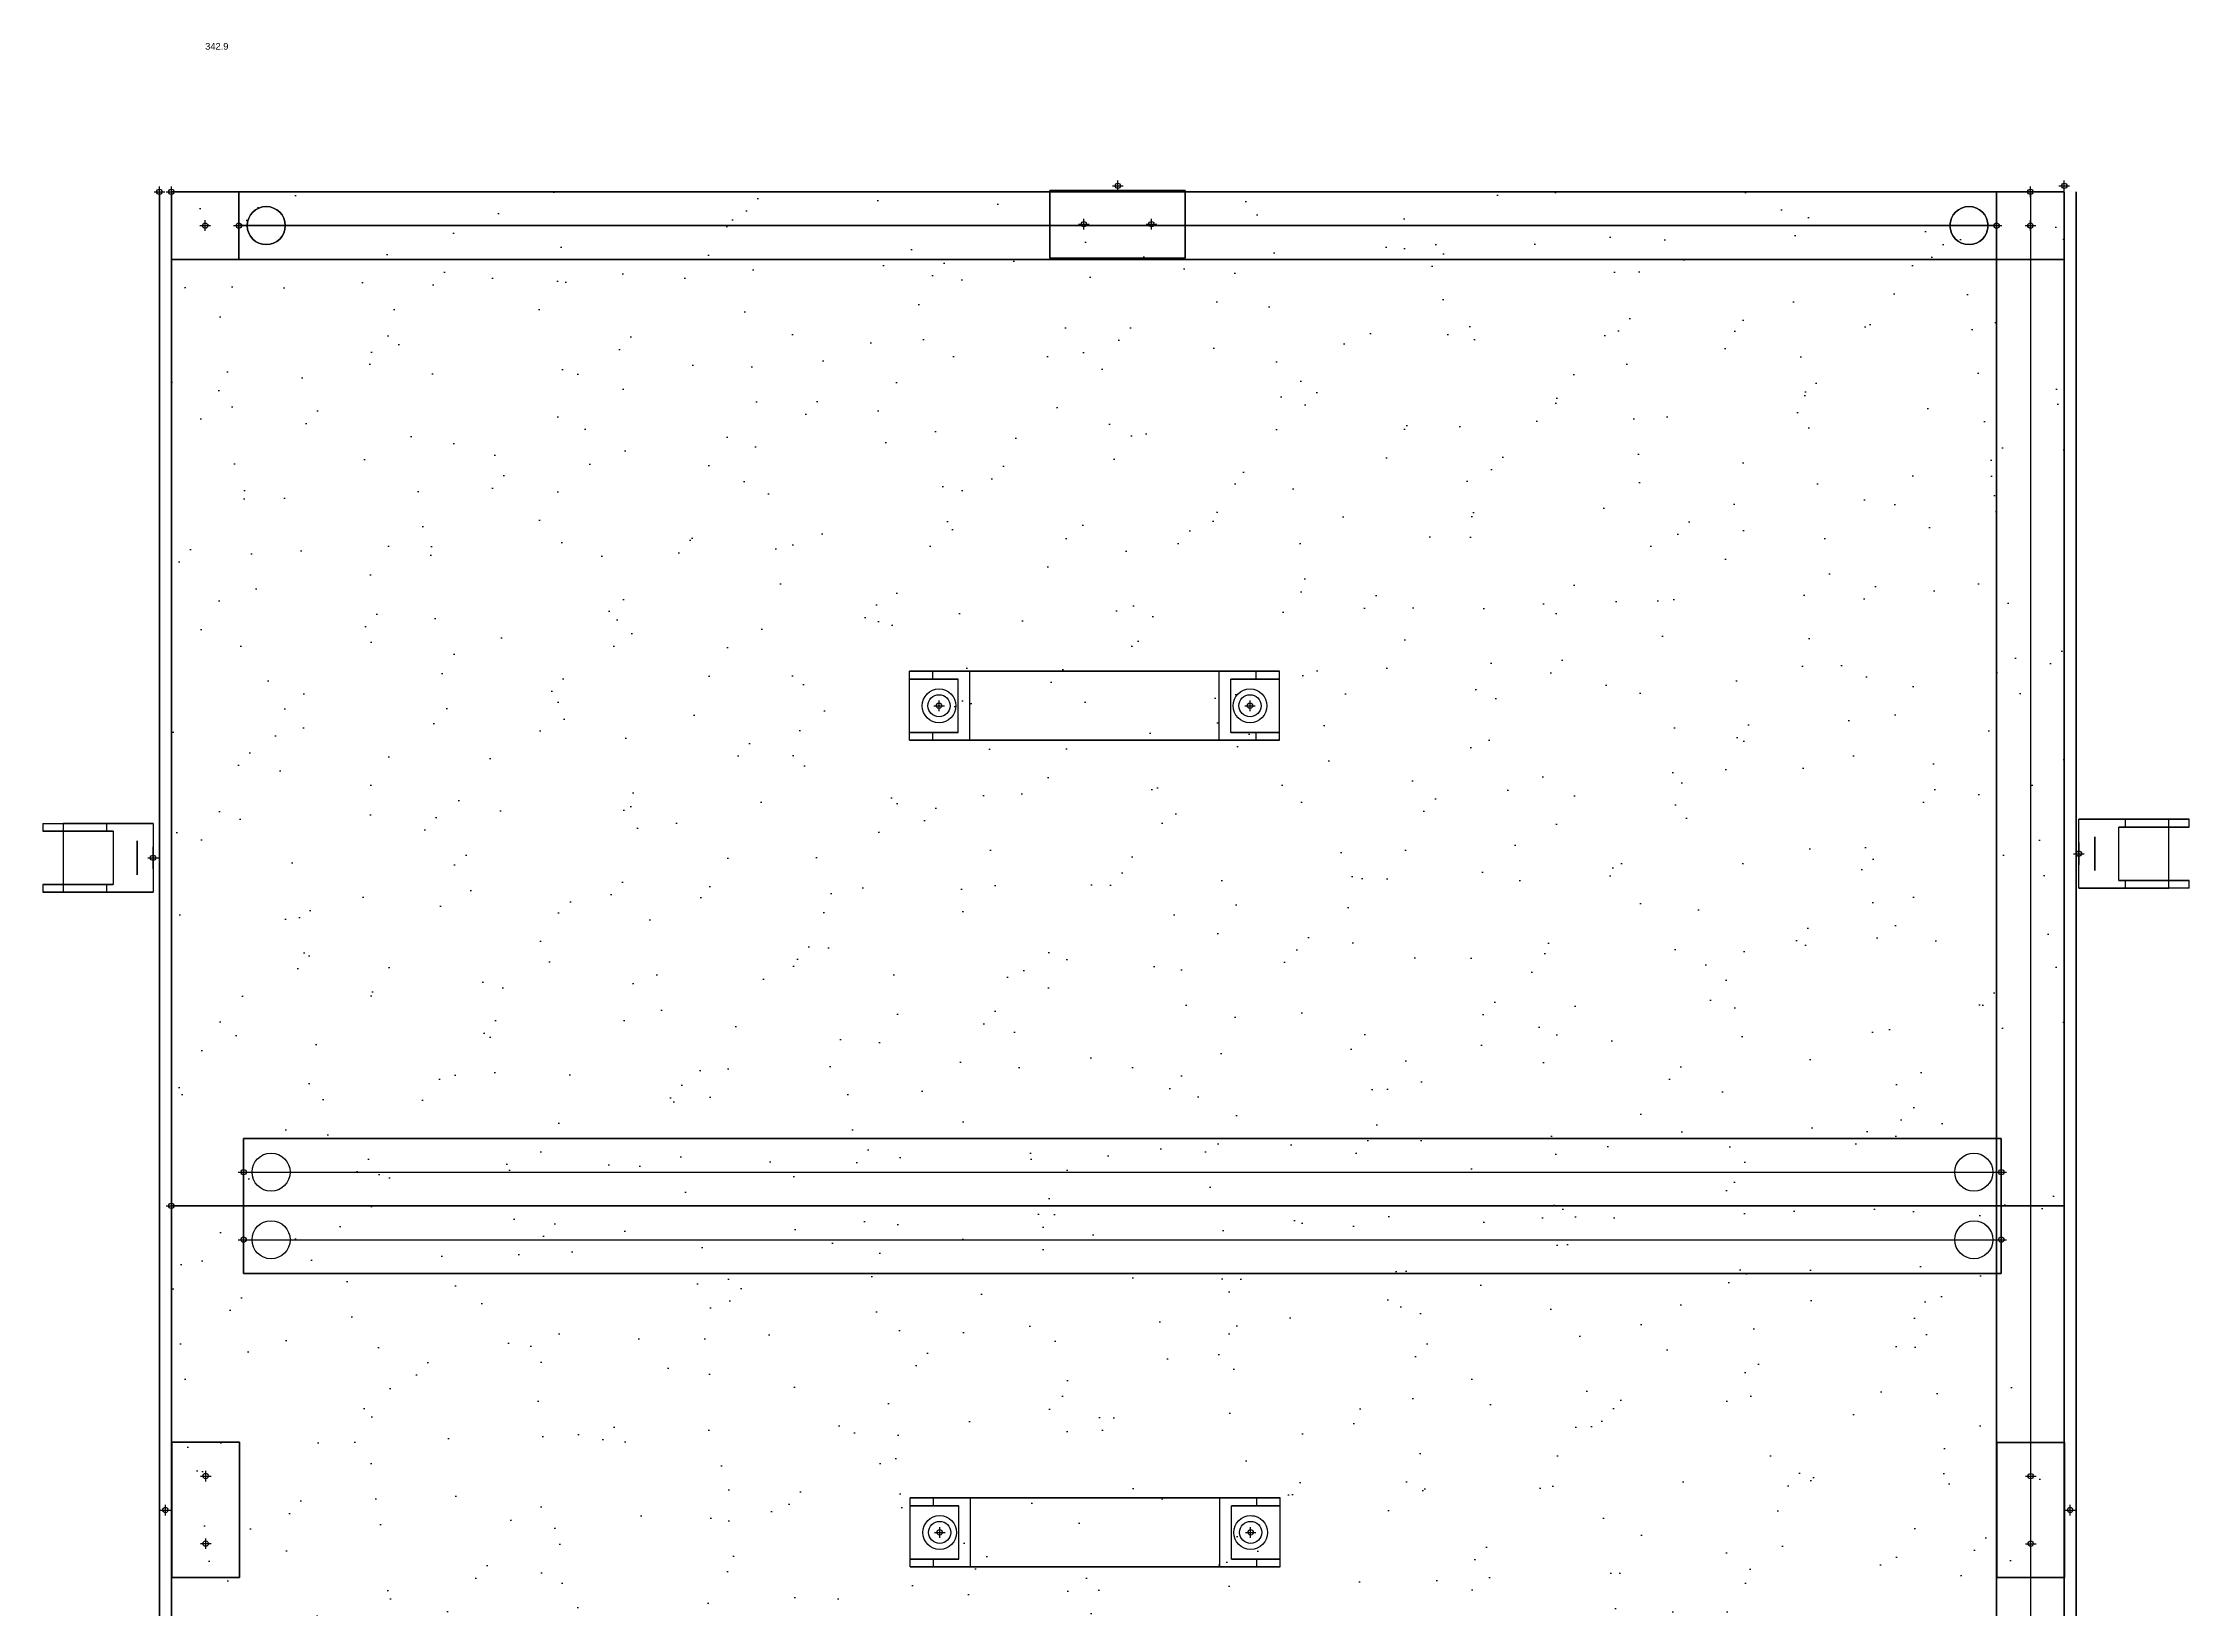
# Model space of a CAD drawing. Header units: millimetres. Extents: x -61 to 746, y -88 to 1059.
# Drawn here: x -61 to 745, y 471 to 1059 of the extents above; entities that cross this region are included whole.
import ezdxf

# ---------------------------------------------------------------- set-up
doc = ezdxf.new("R2010")
doc.units = ezdxf.units.MM
doc.header["$PDMODE"] = 34
doc.header["$PDSIZE"] = 2
for name, color, linetype in [('AQME Center Lines', 7, 'Continuous'), ('AQME Holes', 7, 'Continuous'), ('AQME Points', 7, 'Continuous'), ('AQME TSlots', 7, 'Continuous')]:
    doc.layers.add(name, color=color, linetype=linetype)
doc.styles.get("Standard").update_dxf_attribs({"font": 'arial.ttf'})
pattern_1 = [(37.50000000000001, (0, 0), (-1.600031295984046, 48.94132373293424), [0, -38.608, 0, -43.18, 0, -41.275]), (7.499999999999999, (0, 0), (44.95232831380027, 71.68251005683543), [0, -20.828, 0, -34.798, 0, -13.335]), (327.5, (-31.242, 0), (79.0992370241458, 0.1437184678545762), [0, -12.7, 0, -45.72, 0, -59.69]), (317.5, (-31.242, 0), (76.35564524722972, 22.29293232572163), [0, -6.35, 0, -29.972, 0, -34.29])]

# ---------------------------------------------------------------- blocks, each defined once
blk = doc.blocks.new('AQME_7042_20181208143231')
at = {"layer": 'AQME Holes', "color": 4}
blk.add_circle((0, 0), 7.150099999999999, dxfattribs=at)
blk = doc.blocks.new('AQME_7042_20181208143244')
at = {"layer": 'AQME Holes', "color": 4}
blk.add_circle((0, 0), 7.150099999999999, dxfattribs=at)
blk = doc.blocks.new('AQME_1010-S-BLACK-FB_20181208143246', base_point=(12.7, 12.7))
at = {"invisible_edges": 2}
for points in [[(0, 0), (25.4, 0), (25.4, 25.4), (0, 25.4)], [(25.4, 25.4), (0, 25.4), (0, 25.4, 660.4), (25.4, 25.4, 660.4)], [(0, 25.4), (0, 0), (0, 0, 660.4), (0, 25.4, 660.4)], [(0, 0, 660.4), (25.4, 0, 660.4), (25.4, 25.4, 660.4), (0, 25.4, 660.4)], [(25.4, 0), (25.4, 25.4), (25.4, 25.4, 660.4), (25.4, 0, 660.4)], [(0, 0), (25.4, 0), (25.4, 0, 660.4), (0, 0, 660.4)]]:
    blk.add_3dface(points, dxfattribs=at)
at = {"layer": 'AQME Points', "color": 3}
blk.add_point((12.7, 12.7), dxfattribs=at)
at = {"layer": 'AQME Points', "color": 2}
blk.add_point((12.7, 12.7, 660.4), dxfattribs=at)
at = {"layer": 'AQME TSlots', "color": 1}
for p, q in [((12.7, 25.4), (12.7, 25.4, 660.4)), ((0, 12.7), (0, 12.7, 660.4)), ((25.4, 12.7), (25.4, 12.7, 660.4)), ((12.7, 0), (12.7, 0, 660.4))]:
    blk.add_line(p, q, dxfattribs=at)
at = {"extrusion": (-3.552713678800514e-15, 1, -5.739567308298605e-30), "rotation": 179.9999999999998}
blk.add_blockref('AQME_7042_20181208143231', (-12.70000000000009, 650.0876, 25.39999999999995), dxfattribs=at)
at = {"extrusion": (0, 1, 0)}
blk.add_blockref('AQME_7042_20181208143244', (-12.7, 10.3124, 25.4), dxfattribs=at)
blk = doc.blocks.new('AQME_7042_20181208143304')
at = {"layer": 'AQME Holes', "color": 4}
blk.add_circle((0, 0), 7.150099999999999, dxfattribs=at)
blk = doc.blocks.new('AQME_7042_20181208143332')
at = {"layer": 'AQME Holes', "color": 4}
blk.add_circle((0, 0), 7.150099999999999, dxfattribs=at)
blk = doc.blocks.new('AQME_1010-S-BLACK-FB_20181208143334', base_point=(12.7, 12.7))
at = {"invisible_edges": 2}
for points in [[(0, 0), (25.4, 0), (25.4, 25.4), (0, 25.4)], [(25.4, 25.4), (0, 25.4), (0, 25.4, 812.8), (25.4, 25.4, 812.8)], [(0, 25.4), (0, 0), (0, 0, 812.8), (0, 25.4, 812.8)], [(0, 0, 812.8), (25.4, 0, 812.8), (25.4, 25.4, 812.8), (0, 25.4, 812.8)], [(25.4, 0), (25.4, 25.4), (25.4, 25.4, 812.8), (25.4, 0, 812.8)], [(0, 0), (25.4, 0), (25.4, 0, 812.8), (0, 0, 812.8)]]:
    blk.add_3dface(points, dxfattribs=at)
at = {"layer": 'AQME Points', "color": 3}
blk.add_point((12.7, 12.7), dxfattribs=at)
at = {"layer": 'AQME Points', "color": 2}
blk.add_point((12.7, 12.7, 812.8), dxfattribs=at)
at = {"layer": 'AQME TSlots', "color": 1}
for p, q in [((12.7, 25.4), (12.7, 25.4, 812.8)), ((0, 12.7), (0, 12.7, 812.8)), ((25.4, 12.7), (25.4, 12.7, 812.8)), ((12.7, 0), (12.7, 0, 812.8))]:
    blk.add_line(p, q, dxfattribs=at)
at = {"extrusion": (-3.552713678800121e-15, 1, -2.273736754432313e-13), "rotation": 179.9999999999998}
blk.add_blockref('AQME_7042_20181208143304', (-12.70000000000009, 802.4876000000055, 25.39999999981749), dxfattribs=at)
at = {"extrusion": (0, 1, 0)}
blk.add_blockref('AQME_7042_20181208143332', (-12.7, 10.3124, 25.4), dxfattribs=at)
blk = doc.blocks.new('AQME_7042_20181208143254')
at = {"layer": 'AQME Holes', "color": 4}
blk.add_circle((0, 0), 7.150099999999999, dxfattribs=at)
blk = doc.blocks.new('AQME_7042_20181208143349')
at = {"layer": 'AQME Holes', "color": 4}
blk.add_circle((0, 0), 7.150099999999999, dxfattribs=at)
blk = doc.blocks.new('AQME_1010-S-BLACK-FB_20181208143353', base_point=(12.7, 12.7))
at = {"invisible_edges": 2}
for points in [[(0, 0), (25.4, 0), (25.4, 25.4), (0, 25.4)], [(25.4, 25.4), (0, 25.4), (0, 25.4, 812.8), (25.4, 25.4, 812.8)], [(0, 25.4), (0, 0), (0, 0, 812.8), (0, 25.4, 812.8)], [(0, 0, 812.8), (25.4, 0, 812.8), (25.4, 25.4, 812.8), (0, 25.4, 812.8)], [(25.4, 0), (25.4, 25.4), (25.4, 25.4, 812.8), (25.4, 0, 812.8)], [(0, 0), (25.4, 0), (25.4, 0, 812.8), (0, 0, 812.8)]]:
    blk.add_3dface(points, dxfattribs=at)
at = {"layer": 'AQME Points', "color": 3}
blk.add_point((12.7, 12.7), dxfattribs=at)
at = {"layer": 'AQME Points', "color": 2}
blk.add_point((12.7, 12.7, 812.8), dxfattribs=at)
at = {"layer": 'AQME TSlots', "color": 1}
for p, q in [((12.7, 25.4), (12.7, 25.4, 812.8)), ((0, 12.7), (0, 12.7, 812.8)), ((25.4, 12.7), (25.4, 12.7, 812.8)), ((12.7, 0), (12.7, 0, 812.8))]:
    blk.add_line(p, q, dxfattribs=at)
at = {"extrusion": (-3.552713678800121e-15, 1, -2.273736754432313e-13), "rotation": 179.9999999999998}
blk.add_blockref('AQME_7042_20181208143254', (-12.70000000000009, 802.4876000000055, 25.39999999981749), dxfattribs=at)
at = {"extrusion": (0, 1, 0)}
blk.add_blockref('AQME_7042_20181208143349', (-12.7, 10.3124, 25.4), dxfattribs=at)
blk = doc.blocks.new('AQME_7042_20181208143339')
at = {"layer": 'AQME Holes', "color": 4}
blk.add_circle((0, 0), 7.150099999999999, dxfattribs=at)
blk = doc.blocks.new('AQME_7042_20181208143358')
at = {"layer": 'AQME Holes', "color": 4}
blk.add_circle((0, 0), 7.150099999999999, dxfattribs=at)
blk = doc.blocks.new('AQME_1010-S-BLACK-FB_20181208143400', base_point=(12.7, 12.7))
at = {"invisible_edges": 2}
for points in [[(0, 0), (25.4, 0), (25.4, 25.4), (0, 25.4)], [(25.4, 25.4), (0, 25.4), (0, 25.4, 660.4), (25.4, 25.4, 660.4)], [(0, 25.4), (0, 0), (0, 0, 660.4), (0, 25.4, 660.4)], [(0, 0, 660.4), (25.4, 0, 660.4), (25.4, 25.4, 660.4), (0, 25.4, 660.4)], [(25.4, 0), (25.4, 25.4), (25.4, 25.4, 660.4), (25.4, 0, 660.4)], [(0, 0), (25.4, 0), (25.4, 0, 660.4), (0, 0, 660.4)]]:
    blk.add_3dface(points, dxfattribs=at)
at = {"layer": 'AQME Points', "color": 3}
blk.add_point((12.7, 12.7), dxfattribs=at)
at = {"layer": 'AQME Points', "color": 2}
blk.add_point((12.7, 12.7, 660.4), dxfattribs=at)
at = {"layer": 'AQME TSlots', "color": 1}
for p, q in [((12.7, 25.4), (12.7, 25.4, 660.4)), ((0, 12.7), (0, 12.7, 660.4)), ((25.4, 12.7), (25.4, 12.7, 660.4)), ((12.7, 0), (12.7, 0, 660.4))]:
    blk.add_line(p, q, dxfattribs=at)
at = {"extrusion": (-3.552713678800514e-15, 1, -5.739567308298605e-30), "rotation": 179.9999999999998}
blk.add_blockref('AQME_7042_20181208143339', (-12.70000000000009, 650.0876, 25.39999999999995), dxfattribs=at)
at = {"extrusion": (0, 1, 0)}
blk.add_blockref('AQME_7042_20181208143358', (-12.7, 10.3124, 25.4), dxfattribs=at)
blk = doc.blocks.new('AQME_1010-S-BLACK-FB_20181212154149', base_point=(12.7, 12.7))
at = {"color": 4}
for centre in [(12.7, 12.7), (12.7, 12.7, 1016)]:
    blk.add_circle(centre, 3.175, dxfattribs=at)
at = {"invisible_edges": 2}
for points in [[(0, 0), (25.4, 0), (25.4, 25.4), (0, 25.4)], [(25.4, 25.4), (0, 25.4), (0, 25.4, 1016), (25.4, 25.4, 1016)], [(0, 25.4), (0, 0), (0, 0, 1016), (0, 25.4, 1016)], [(0, 0, 1016), (25.4, 0, 1016), (25.4, 25.4, 1016), (0, 25.4, 1016)], [(25.4, 0), (25.4, 25.4), (25.4, 25.4, 1016), (25.4, 0, 1016)], [(0, 0), (25.4, 0), (25.4, 0, 1016), (0, 0, 1016)]]:
    blk.add_3dface(points, dxfattribs=at)
at = {"layer": 'AQME Points', "color": 3}
blk.add_point((12.7, 12.7), dxfattribs=at)
at = {"layer": 'AQME Points', "color": 2}
blk.add_point((12.7, 12.7, 1016), dxfattribs=at)
at = {"layer": 'AQME TSlots', "color": 1}
for p, q in [((12.7, 25.4), (12.7, 25.4, 1016)), ((0, 12.7), (0, 12.7, 1016)), ((25.4, 12.7), (25.4, 12.7, 1016)), ((12.7, 0), (12.7, 0, 1016))]:
    blk.add_line(p, q, dxfattribs=at)
blk = doc.blocks.new('AQME_7042_20181212154823')
at = {"layer": 'AQME Holes', "color": 4}
blk.add_circle((0, 0), 7.150099999999999, dxfattribs=at)
blk = doc.blocks.new('AQME_7042_20181212154834')
at = {"layer": 'AQME Holes', "color": 4}
blk.add_circle((0, 0), 7.150099999999999, dxfattribs=at)
blk = doc.blocks.new('AQME_7042_20181212154902')
at = {"layer": 'AQME Holes', "color": 4}
blk.add_circle((0, 0), 7.150099999999999, dxfattribs=at)
blk = doc.blocks.new('AQME_7042_20181212154909')
at = {"layer": 'AQME Holes', "color": 4}
blk.add_circle((0, 0), 7.150099999999999, dxfattribs=at)
blk = doc.blocks.new('AQME_1020-S-BLACK-FB_20181212154910', base_point=(12.7, 12.7))
at = {"invisible_edges": 2}
for points in [[(0, 0), (25.4, 0), (25.4, 50.8), (0, 50.8)], [(25.4, 50.8), (0, 50.8), (0, 50.8, 660.4), (25.4, 50.8, 660.4)], [(0, 50.8), (0, 0), (0, 0, 660.4), (0, 50.8, 660.4)], [(0, 0, 660.4), (25.4, 0, 660.4), (25.4, 50.8, 660.4), (0, 50.8, 660.4)], [(25.4, 0), (25.4, 50.8), (25.4, 50.8, 660.4), (25.4, 0, 660.4)], [(0, 0), (25.4, 0), (25.4, 0, 660.4), (0, 0, 660.4)]]:
    blk.add_3dface(points, dxfattribs=at)
at = {"layer": 'AQME Center Lines', "color": 6}
for p, q in [((0, 25.4), (0, 25.4, 660.4)), ((25.4, 25.4), (25.4, 25.4, 660.4))]:
    blk.add_line(p, q, dxfattribs=at)
at = {"layer": 'AQME Points', "color": 3}
for p in [(12.7, 38.09999999999999), (12.7, 12.7)]:
    blk.add_point(p, dxfattribs=at)
at = {"layer": 'AQME Points', "color": 2}
for p in [(12.7, 38.09999999999999, 660.4), (12.7, 12.7, 660.4)]:
    blk.add_point(p, dxfattribs=at)
at = {"layer": 'AQME TSlots', "color": 1}
for p, q in [((12.7, 50.8), (12.7, 50.8, 660.4)), ((0, 38.09999999999999), (0, 38.09999999999999, 660.4)), ((25.4, 38.09999999999999), (25.4, 38.09999999999999, 660.4)), ((0, 12.7), (0, 12.7, 660.4)), ((25.4, 12.7), (25.4, 12.7, 660.4)), ((12.7, 0), (12.7, 0, 660.4))]:
    blk.add_line(p, q, dxfattribs=at)
at = {"extrusion": (-1, 0, 0), "rotation": 179.9999999999998}
blk.add_blockref('AQME_7042_20181212154834', (-38.09999999999999, 650.0876000000001), dxfattribs=at)
at = {"extrusion": (-1, 0, 0)}
for name, p in [('AQME_7042_20181212154909', (-38.09999999999999, 10.3124)), ('AQME_7042_20181212154902', (-12.7, 10.3124))]:
    blk.add_blockref(name, p, dxfattribs=at)
at = {"extrusion": (-1, -3.552713678800502e-15, -5.739567308298586e-30), "rotation": 179.9999999999998}
blk.add_blockref('AQME_7042_20181212154823', (-12.7, 650.0876), dxfattribs=at)
blk = doc.blocks.new('AQME_2614-T_20181212162948', base_point=(0, 0, 2.2479))
h = blk.add_hatch()
h.set_pattern_fill('AR-SAND', color=8, scale=2, style=0)
h.set_pattern_definition(pattern_1)
h.paths.add_polyline_path([(0, 0), (0, -711.1999999999999), (381, -711.1999999999999), (381, 0)], flags=16)
at = {"color": 1, "true_color": 0xff0000}
for p, q in [((0, 0), (0, -711.1999999999999)), ((381, 0), (0, 0)), ((381, -711.1999999999999), (381, 0)), ((0, -711.1999999999999), (381, -711.1999999999999))]:
    blk.add_line(p, q, dxfattribs=at)
at = {"invisible_edges": 15}
for points in [[(0, 0), (0, -711.1999999999999), (381, -711.1999999999999), (381, 0)], [(0, 0, 4.495799999999999), (0, -711.1999999999999, 4.495799999999999), (381, -711.1999999999999, 4.495799999999999), (381, 0, 4.495799999999999)]]:
    blk.add_3dface(points, dxfattribs=at)
at = {"layer": 'AQME Points', "color": 3}
blk.add_point((0, 0, 2.2479), dxfattribs=at)
blk = doc.blocks.new('AQME_2614-T_20181212163026', base_point=(0, 0, 2.2479))
h = blk.add_hatch()
h.set_pattern_fill('AR-SAND', color=8, scale=2, style=0)
h.set_pattern_definition(pattern_1)
h.paths.add_polyline_path([(0, 0), (0, -711.1999999999999), (254, -711.1999999999999), (254, 0)], flags=16)
at = {"color": 1, "true_color": 0xff0000}
for p, q in [((0, 0), (0, -711.1999999999999)), ((254, 0), (0, 0)), ((254, -711.1999999999999), (254, 0)), ((0, -711.1999999999999), (254, -711.1999999999999))]:
    blk.add_line(p, q, dxfattribs=at)
at = {"invisible_edges": 15}
for points in [[(0, 0), (0, -711.1999999999999), (254, -711.1999999999999), (254, 0)], [(0, 0, 4.495799999999999), (0, -711.1999999999999, 4.495799999999999), (254, -711.1999999999999, 4.495799999999999), (254, 0, 4.495799999999999)]]:
    blk.add_3dface(points, dxfattribs=at)
at = {"layer": 'AQME Points', "color": 3}
blk.add_point((0, 0, 2.2479), dxfattribs=at)
blk = doc.blocks.new('AQME_7042_20181213151038')
at = {"layer": 'AQME Holes', "color": 4}
blk.add_circle((0, 0), 7.150099999999999, dxfattribs=at)
blk = doc.blocks.new('AQME_7042_20181213151052')
at = {"layer": 'AQME Holes', "color": 4}
blk.add_circle((0, 0), 7.150099999999999, dxfattribs=at)
blk = doc.blocks.new('AQME_7042_20181213151105')
at = {"layer": 'AQME Holes', "color": 4}
blk.add_circle((0, 0), 7.150099999999999, dxfattribs=at)
blk = doc.blocks.new('AQME_7042_20181213151115')
at = {"layer": 'AQME Holes', "color": 4}
blk.add_circle((0, 0), 7.150099999999999, dxfattribs=at)
blk = doc.blocks.new('AQME_1020-BLACK_20181213151118', base_point=(12.7, 12.7))
at = {"invisible_edges": 2}
for points in [[(0, 0), (25.4, 0), (25.4, 50.8), (0, 50.8)], [(25.4, 50.8), (0, 50.8), (0, 50.8, 660.4), (25.4, 50.8, 660.4)], [(0, 50.8), (0, 0), (0, 0, 660.4), (0, 50.8, 660.4)], [(0, 0, 660.4), (25.4, 0, 660.4), (25.4, 50.8, 660.4), (0, 50.8, 660.4)], [(25.4, 0), (25.4, 50.8), (25.4, 50.8, 660.4), (25.4, 0, 660.4)], [(0, 0), (25.4, 0), (25.4, 0, 660.4), (0, 0, 660.4)]]:
    blk.add_3dface(points, dxfattribs=at)
at = {"layer": 'AQME Center Lines', "color": 6}
for p, q in [((0, 25.4), (0, 25.4, 660.4)), ((25.4, 25.4), (25.4, 25.4, 660.4))]:
    blk.add_line(p, q, dxfattribs=at)
at = {"layer": 'AQME Points', "color": 3}
for p in [(12.7, 38.09999999999999), (12.7, 12.7)]:
    blk.add_point(p, dxfattribs=at)
at = {"layer": 'AQME Points', "color": 2}
for p in [(12.7, 38.09999999999999, 660.4), (12.7, 12.7, 660.4)]:
    blk.add_point(p, dxfattribs=at)
at = {"layer": 'AQME TSlots', "color": 1}
for p, q in [((12.7, 50.8), (12.7, 50.8, 660.4)), ((0, 38.09999999999999), (0, 38.09999999999999, 660.4)), ((25.4, 38.09999999999999), (25.4, 38.09999999999999, 660.4)), ((0, 12.7), (0, 12.7, 660.4)), ((25.4, 12.7), (25.4, 12.7, 660.4)), ((12.7, 0), (12.7, 0, 660.4))]:
    blk.add_line(p, q, dxfattribs=at)
at = {"extrusion": (-3.552713678800526e-15, 1, -5.739567308298626e-30), "rotation": 179.9999999999998}
blk.add_blockref('AQME_7042_20181213151105', (-12.70000000000018, 650.0876, 50.79999999999995), dxfattribs=at)
at = {"extrusion": (0, 1, 0)}
blk.add_blockref('AQME_7042_20181213151115', (-12.7, 10.3124, 50.8), dxfattribs=at)
at = {"extrusion": (0, -1, 0)}
blk.add_blockref('AQME_7042_20181213151038', (12.7, 10.3124), dxfattribs=at)
at = {"extrusion": (0, -1, 0), "rotation": 179.9999999999998}
blk.add_blockref('AQME_7042_20181213151052', (12.7, 650.0876), dxfattribs=at)
blk = doc.blocks.new('AQME_7042_20181213151349')
at = {"layer": 'AQME Holes', "color": 4}
blk.add_circle((0, 0), 7.150099999999999, dxfattribs=at)
blk = doc.blocks.new('AQME_7042_20181213151357')
at = {"layer": 'AQME Holes', "color": 4}
blk.add_circle((0, 0), 7.150099999999999, dxfattribs=at)
blk = doc.blocks.new('AQME_7042_20181213151403')
at = {"layer": 'AQME Holes', "color": 4}
blk.add_circle((0, 0), 7.150099999999999, dxfattribs=at)
blk = doc.blocks.new('AQME_7042_20181213151411')
at = {"layer": 'AQME Holes', "color": 4}
blk.add_circle((0, 0), 7.150099999999999, dxfattribs=at)
blk = doc.blocks.new('AQME_1020-S-BLACK-FB_20181213151411', base_point=(12.7, 12.7))
at = {"invisible_edges": 2}
for points in [[(0, 0), (25.4, 0), (25.4, 50.8), (0, 50.8)], [(25.4, 50.8), (0, 50.8), (0, 50.8, 177.8), (25.4, 50.8, 177.8)], [(0, 50.8), (0, 0), (0, 0, 177.8), (0, 50.8, 177.8)], [(0, 0, 177.8), (25.4, 0, 177.8), (25.4, 50.8, 177.8), (0, 50.8, 177.8)], [(25.4, 0), (25.4, 50.8), (25.4, 50.8, 177.8), (25.4, 0, 177.8)], [(0, 0), (25.4, 0), (25.4, 0, 177.8), (0, 0, 177.8)]]:
    blk.add_3dface(points, dxfattribs=at)
at = {"layer": 'AQME Center Lines', "color": 6}
for p, q in [((0, 25.4), (0, 25.4, 177.8)), ((25.4, 25.4), (25.4, 25.4, 177.8))]:
    blk.add_line(p, q, dxfattribs=at)
at = {"layer": 'AQME Points', "color": 3}
for p in [(12.7, 38.09999999999999), (12.7, 12.7)]:
    blk.add_point(p, dxfattribs=at)
at = {"layer": 'AQME Points', "color": 2}
for p in [(12.7, 38.09999999999999, 177.8), (12.7, 12.7, 177.8)]:
    blk.add_point(p, dxfattribs=at)
at = {"layer": 'AQME TSlots', "color": 1}
for p, q in [((12.7, 50.8), (12.7, 50.8, 177.8)), ((0, 38.09999999999999), (0, 38.09999999999999, 177.8)), ((25.4, 38.09999999999999), (25.4, 38.09999999999999, 177.8)), ((0, 12.7), (0, 12.7, 177.8)), ((25.4, 12.7), (25.4, 12.7, 177.8)), ((12.7, 0), (12.7, 0, 177.8))]:
    blk.add_line(p, q, dxfattribs=at)
at = {"extrusion": (-3.552713678800526e-15, 1, -5.739567308298626e-30), "rotation": 179.9999999999998}
blk.add_blockref('AQME_7042_20181213151357', (-12.70000000000018, 167.4876, 50.79999999999995), dxfattribs=at)
at = {"extrusion": (0, 1, 0)}
blk.add_blockref('AQME_7042_20181213151411', (-12.7, 10.3124, 50.8), dxfattribs=at)
at = {"extrusion": (0, -1, 0), "rotation": 179.9999999999998}
blk.add_blockref('AQME_7042_20181213151349', (12.7, 167.4876), dxfattribs=at)
at = {"extrusion": (0, -1, 0)}
blk.add_blockref('AQME_7042_20181213151403', (12.7, 10.3124), dxfattribs=at)
blk = doc.blocks.new('AQME_2614-T_20181213151717', base_point=(0, 0, 2.2479))
h = blk.add_hatch()
h.set_pattern_fill('AR-SAND', color=8, scale=2, style=0)
h.set_pattern_definition(pattern_1)
h.paths.add_polyline_path([(0, 0), (0, -228.6), (495.3, -228.6), (495.3, 0)], flags=16)
at = {"color": 1, "true_color": 0xff0000}
for p, q in [((0, 0), (0, -228.6)), ((495.3, 0), (0, 0)), ((495.3, -228.6), (495.3, 0)), ((0, -228.6), (495.3, -228.6))]:
    blk.add_line(p, q, dxfattribs=at)
at = {"invisible_edges": 15}
for points in [[(0, 0), (0, -228.6), (495.3, -228.6), (495.3, 0)], [(0, 0, 4.495799999999999), (0, -228.6, 4.495799999999999), (495.3, -228.6, 4.495799999999999), (495.3, 0, 4.495799999999999)]]:
    blk.add_3dface(points, dxfattribs=at)
at = {"layer": 'AQME Points', "color": 3}
blk.add_point((0, 0, 2.2479), dxfattribs=at)
blk = doc.blocks.new('AQME_2614-T_20181213152028', base_point=(0, 0, 2.2479))
h = blk.add_hatch()
h.set_pattern_fill('AR-SAND', color=8, scale=2, style=0)
h.set_pattern_definition(pattern_1)
h.paths.add_polyline_path([(0, 0), (0, -635), (990.5999999999999, -635), (990.5999999999999, 0)], flags=16)
at = {"color": 1, "true_color": 0xff0000}
for p, q in [((0, 0), (0, -635)), ((990.5999999999999, 0), (0, 0)), ((990.5999999999999, -635), (990.5999999999999, 0)), ((0, -635), (990.5999999999999, -635))]:
    blk.add_line(p, q, dxfattribs=at)
at = {"invisible_edges": 15}
for points in [[(0, 0), (0, -635), (990.5999999999999, -635), (990.5999999999999, 0)], [(0, 0, 4.495799999999999), (0, -635, 4.495799999999999), (990.5999999999999, -635, 4.495799999999999), (990.5999999999999, 0, 4.495799999999999)]]:
    blk.add_3dface(points, dxfattribs=at)
at = {"layer": 'AQME Points', "color": 3}
blk.add_point((0, 0, 2.2479), dxfattribs=at)
blk = doc.blocks.new('AQME_2614-T_20181213152552', base_point=(0, 0, 2.2479))
h = blk.add_hatch()
h.set_pattern_fill('AR-SAND', color=8, scale=2, style=0)
h.set_pattern_definition(pattern_1)
h.paths.add_polyline_path([(0, 0), (0, -228.6), (355.6, -228.6), (355.6, 0)], flags=16)
at = {"color": 1, "true_color": 0xff0000}
for p, q in [((0, 0), (0, -228.6)), ((355.6, 0), (0, 0)), ((355.6, -228.6), (355.6, 0)), ((0, -228.6), (355.6, -228.6))]:
    blk.add_line(p, q, dxfattribs=at)
at = {"invisible_edges": 15}
for points in [[(0, 0), (0, -228.6), (355.6, -228.6), (355.6, 0)], [(0, 0, 4.495799999999999), (0, -228.6, 4.495799999999999), (355.6, -228.6, 4.495799999999999), (355.6, 0, 4.495799999999999)]]:
    blk.add_3dface(points, dxfattribs=at)
at = {"layer": 'AQME Points', "color": 3}
blk.add_point((0, 0, 2.2479), dxfattribs=at)
blk = doc.blocks.new('AQME_2614-T_20181213152729', base_point=(0, 0, 2.2479))
h = blk.add_hatch()
h.set_pattern_fill('AR-SAND', color=8, scale=2, style=0)
h.set_pattern_definition(pattern_1)
h.paths.add_polyline_path([(0, 0), (0, -635), (711.1999999999999, -635), (711.1999999999999, 0)], flags=16)
at = {"color": 1, "true_color": 0xff0000}
for p, q in [((0, 0), (0, -635)), ((711.1999999999999, 0), (0, 0)), ((711.1999999999999, -635), (711.1999999999999, 0)), ((0, -635), (711.1999999999999, -635))]:
    blk.add_line(p, q, dxfattribs=at)
at = {"invisible_edges": 15}
for points in [[(0, 0), (0, -635), (711.1999999999999, -635), (711.1999999999999, 0)], [(0, 0, 4.495799999999999), (0, -635, 4.495799999999999), (711.1999999999999, -635, 4.495799999999999), (711.1999999999999, 0, 4.495799999999999)]]:
    blk.add_3dface(points, dxfattribs=at)
at = {"layer": 'AQME Points', "color": 3}
blk.add_point((0, 0, 2.2479), dxfattribs=at)
blk = doc.blocks.new('AQME_2881_20181213155151')
at = {"color": 1, "extrusion": (-1, 0, 0)}
for p, q in [((-10.0076, 127.889, 17.526), (-10.0076, 119.2022, 41.40199999999999)), ((10.0076, 127.889, 14.986), (10.0076, 109.6518, 14.986)), ((12.954, 127.889), (12.954, 105.283)), ((12.954, 127.889, 17.526), (12.954, 119.2022, 41.40199999999999)), ((12.954, 11.557), (12.954, -11.049)), ((10.0076, 7.188199999999999, 14.986), (10.0076, -11.049, 14.986)), ((-10.0076, -11.049, 17.526), (-10.0076, -2.3622, 41.40199999999999)), ((12.954, -11.049, 17.526), (12.954, -2.3622, 41.40199999999999))]:
    blk.add_line(p, q, dxfattribs=at)
at = {"color": 1, "extrusion": (0, -1, 0)}
blk.add_line((-12.954, 105.283, 33.782), (12.954, 105.283, 33.782), dxfattribs=at)
at = {"color": 1}
for p, q in [((-12.954, 105.283), (12.954, 105.283)), ((-10.0076, 109.6518, 14.986), (10.0076, 109.6518, 14.986)), ((-12.954, 11.557), (12.954, 11.557)), ((-10.0076, 7.188199999999999, 14.986), (10.0076, 7.188199999999999, 14.986))]:
    blk.add_line(p, q, dxfattribs=at)
for centre, radius in [((0, 116.84, 5.9944), 6.35), ((0, 116.84), 4.1656), ((0, 0, 5.9944), 6.35), ((0, 0), 4.1656)]:
    blk.add_circle(centre, radius, dxfattribs=at)
at = {"color": 3}
for p in [(0, 116.84), (0, 0)]:
    blk.add_point(p, dxfattribs=at)
at = {"color": 1}
for points, invisible_edges in [([(-12.954, 127.889, 14.986), (-12.954, 127.889, 17.526), (-10.0076, 127.889, 17.526), (-10.0076, 127.889, 14.986)], 8), ([(-12.954, 127.889, 14.986), (-12.954, 127.889), (12.954, 127.889), (12.954, 127.889, 14.986)], 8), ([(-12.954, 119.2022, 41.40199999999999), (-12.954, 127.889, 17.526), (-12.954, 105.283, 33.782)], 10), ([(-12.954, 127.889, 17.526), (-12.954, 127.889), (-12.954, 105.283), (-12.954, 105.283, 33.782)], 8), ([(-10.0076, 109.6518, 41.40199999999999), (-10.0076, 119.2022, 41.40199999999999), (-10.0076, 127.889, 17.526)], 8), ([(-10.0076, 127.889, 17.526), (-10.0076, 127.889, 14.986), (-10.0076, 109.6518, 14.986), (-10.0076, 109.6518, 41.40199999999999)], 8), ([(10.0076, 127.889, 14.986), (10.0076, 127.889, 17.526), (12.954, 127.889, 17.526), (12.954, 127.889, 14.986)], 8), ([(10.0076, 109.6518, 41.40199999999999), (10.0076, 119.2022, 41.40199999999999), (10.0076, 127.889, 17.526)], 8), ([(10.0076, 127.889, 17.526), (10.0076, 127.889, 14.986), (10.0076, 109.6518, 14.986), (10.0076, 109.6518, 41.40199999999999)], 8), ([(12.954, 119.2022, 41.40199999999999), (12.954, 127.889, 17.526), (12.954, 105.283, 33.782)], 10), ([(12.954, 127.889, 17.526), (12.954, 127.889), (12.954, 105.283), (12.954, 105.283, 33.782)], 8), ([(-12.954, 109.6518, 41.40199999999999), (-12.954, 119.2022, 41.40199999999999), (-10.0076, 119.2022, 41.40199999999999), (-10.0076, 109.6518, 41.40199999999999)], 8), ([(-12.954, 119.2022, 41.40199999999999), (-12.954, 105.283, 33.782), (-12.954, 11.557, 33.782), (-12.954, -2.3622, 41.40199999999999)], 5), ([(10.0076, 109.6518, 41.40199999999999), (10.0076, 119.2022, 41.40199999999999), (12.954, 119.2022, 41.40199999999999), (12.954, 109.6518, 41.40199999999999)], 8), ([(12.954, 119.2022, 41.40199999999999), (12.954, 105.283, 33.782), (12.954, 11.557, 33.782), (12.954, -2.3622, 41.40199999999999)], 5), ([(12.954, 109.6518, 41.40199999999999), (-12.954, 109.6518, 41.40199999999999), (-12.954, 7.188199999999999, 41.40199999999999), (12.954, 7.188199999999999, 41.40199999999999)], 5), ([(-12.954, -2.3622, 41.40199999999999), (-12.954, -11.049, 17.526), (-12.954, 11.557, 33.782)], 10), ([(-12.954, -11.049, 17.526), (-12.954, -11.049), (-12.954, 11.557), (-12.954, 11.557, 33.782)], 8), ([(12.954, -2.3622, 41.40199999999999), (12.954, -11.049, 17.526), (12.954, 11.557, 33.782)], 10), ([(12.954, -11.049, 17.526), (12.954, -11.049), (12.954, 11.557), (12.954, 11.557, 33.782)], 8), ([(-12.954, 7.188199999999999, 41.40199999999999), (-12.954, -2.3622, 41.40199999999999), (-10.0076, -2.3622, 41.40199999999999), (-10.0076, 7.188199999999999, 41.40199999999999)], 8), ([(-10.0076, 7.188199999999999, 41.40199999999999), (-10.0076, -2.3622, 41.40199999999999), (-10.0076, -11.049, 17.526)], 8), ([(-10.0076, -11.049, 17.526), (-10.0076, -11.049, 14.986), (-10.0076, 7.188199999999999, 14.986), (-10.0076, 7.188199999999999, 41.40199999999999)], 8), ([(10.0076, 7.188199999999999, 41.40199999999999), (10.0076, -2.3622, 41.40199999999999), (12.954, -2.3622, 41.40199999999999), (12.954, 7.188199999999999, 41.40199999999999)], 8), ([(10.0076, 7.188199999999999, 41.40199999999999), (10.0076, -2.3622, 41.40199999999999), (10.0076, -11.049, 17.526)], 8), ([(10.0076, -11.049, 17.526), (10.0076, -11.049, 14.986), (10.0076, 7.188199999999999, 14.986), (10.0076, 7.188199999999999, 41.40199999999999)], 8), ([(-12.954, -11.049, 14.986), (-12.954, -11.049, 17.526), (-10.0076, -11.049, 17.526), (-10.0076, -11.049, 14.986)], 8), ([(-12.954, -11.049, 14.986), (-12.954, -11.049), (12.954, -11.049), (12.954, -11.049, 14.986)], 8), ([(10.0076, -11.049, 14.986), (10.0076, -11.049, 17.526), (12.954, -11.049, 17.526), (12.954, -11.049, 14.986)], 8)]:
    blk.add_3dface(points, dxfattribs=dict(at, invisible_edges=invisible_edges))
blk = doc.blocks.new('AQME_2881_20181213155218')
at = {"color": 1, "extrusion": (-1, 0, 0)}
for p, q in [((-10.0076, 127.889, 17.526), (-10.0076, 119.2022, 41.40199999999999)), ((10.0076, 127.889, 14.986), (10.0076, 109.6518, 14.986)), ((12.954, 127.889), (12.954, 105.283)), ((12.954, 127.889, 17.526), (12.954, 119.2022, 41.40199999999999)), ((12.954, 11.557), (12.954, -11.049)), ((10.0076, 7.188199999999999, 14.986), (10.0076, -11.049, 14.986)), ((-10.0076, -11.049, 17.526), (-10.0076, -2.3622, 41.40199999999999)), ((12.954, -11.049, 17.526), (12.954, -2.3622, 41.40199999999999))]:
    blk.add_line(p, q, dxfattribs=at)
at = {"color": 1, "extrusion": (0, -1, 0)}
blk.add_line((-12.954, 105.283, 33.782), (12.954, 105.283, 33.782), dxfattribs=at)
at = {"color": 1}
for p, q in [((-12.954, 105.283), (12.954, 105.283)), ((-10.0076, 109.6518, 14.986), (10.0076, 109.6518, 14.986)), ((-12.954, 11.557), (12.954, 11.557)), ((-10.0076, 7.188199999999999, 14.986), (10.0076, 7.188199999999999, 14.986))]:
    blk.add_line(p, q, dxfattribs=at)
for centre, radius in [((0, 116.84, 5.9944), 6.35), ((0, 116.84), 4.1656), ((0, 0, 5.9944), 6.35), ((0, 0), 4.1656)]:
    blk.add_circle(centre, radius, dxfattribs=at)
at = {"color": 3}
for p in [(0, 116.84), (0, 0)]:
    blk.add_point(p, dxfattribs=at)
at = {"color": 1}
for points, invisible_edges in [([(-12.954, 127.889, 14.986), (-12.954, 127.889, 17.526), (-10.0076, 127.889, 17.526), (-10.0076, 127.889, 14.986)], 8), ([(-12.954, 127.889, 14.986), (-12.954, 127.889), (12.954, 127.889), (12.954, 127.889, 14.986)], 8), ([(-12.954, 119.2022, 41.40199999999999), (-12.954, 127.889, 17.526), (-12.954, 105.283, 33.782)], 10), ([(-12.954, 127.889, 17.526), (-12.954, 127.889), (-12.954, 105.283), (-12.954, 105.283, 33.782)], 8), ([(-10.0076, 109.6518, 41.40199999999999), (-10.0076, 119.2022, 41.40199999999999), (-10.0076, 127.889, 17.526)], 8), ([(-10.0076, 127.889, 17.526), (-10.0076, 127.889, 14.986), (-10.0076, 109.6518, 14.986), (-10.0076, 109.6518, 41.40199999999999)], 8), ([(10.0076, 127.889, 14.986), (10.0076, 127.889, 17.526), (12.954, 127.889, 17.526), (12.954, 127.889, 14.986)], 8), ([(10.0076, 109.6518, 41.40199999999999), (10.0076, 119.2022, 41.40199999999999), (10.0076, 127.889, 17.526)], 8), ([(10.0076, 127.889, 17.526), (10.0076, 127.889, 14.986), (10.0076, 109.6518, 14.986), (10.0076, 109.6518, 41.40199999999999)], 8), ([(12.954, 119.2022, 41.40199999999999), (12.954, 127.889, 17.526), (12.954, 105.283, 33.782)], 10), ([(12.954, 127.889, 17.526), (12.954, 127.889), (12.954, 105.283), (12.954, 105.283, 33.782)], 8), ([(-12.954, 109.6518, 41.40199999999999), (-12.954, 119.2022, 41.40199999999999), (-10.0076, 119.2022, 41.40199999999999), (-10.0076, 109.6518, 41.40199999999999)], 8), ([(-12.954, 119.2022, 41.40199999999999), (-12.954, 105.283, 33.782), (-12.954, 11.557, 33.782), (-12.954, -2.3622, 41.40199999999999)], 5), ([(10.0076, 109.6518, 41.40199999999999), (10.0076, 119.2022, 41.40199999999999), (12.954, 119.2022, 41.40199999999999), (12.954, 109.6518, 41.40199999999999)], 8), ([(12.954, 119.2022, 41.40199999999999), (12.954, 105.283, 33.782), (12.954, 11.557, 33.782), (12.954, -2.3622, 41.40199999999999)], 5), ([(12.954, 109.6518, 41.40199999999999), (-12.954, 109.6518, 41.40199999999999), (-12.954, 7.188199999999999, 41.40199999999999), (12.954, 7.188199999999999, 41.40199999999999)], 5), ([(-12.954, -2.3622, 41.40199999999999), (-12.954, -11.049, 17.526), (-12.954, 11.557, 33.782)], 10), ([(-12.954, -11.049, 17.526), (-12.954, -11.049), (-12.954, 11.557), (-12.954, 11.557, 33.782)], 8), ([(12.954, -2.3622, 41.40199999999999), (12.954, -11.049, 17.526), (12.954, 11.557, 33.782)], 10), ([(12.954, -11.049, 17.526), (12.954, -11.049), (12.954, 11.557), (12.954, 11.557, 33.782)], 8), ([(-12.954, 7.188199999999999, 41.40199999999999), (-12.954, -2.3622, 41.40199999999999), (-10.0076, -2.3622, 41.40199999999999), (-10.0076, 7.188199999999999, 41.40199999999999)], 8), ([(-10.0076, 7.188199999999999, 41.40199999999999), (-10.0076, -2.3622, 41.40199999999999), (-10.0076, -11.049, 17.526)], 8), ([(-10.0076, -11.049, 17.526), (-10.0076, -11.049, 14.986), (-10.0076, 7.188199999999999, 14.986), (-10.0076, 7.188199999999999, 41.40199999999999)], 8), ([(10.0076, 7.188199999999999, 41.40199999999999), (10.0076, -2.3622, 41.40199999999999), (12.954, -2.3622, 41.40199999999999), (12.954, 7.188199999999999, 41.40199999999999)], 8), ([(10.0076, 7.188199999999999, 41.40199999999999), (10.0076, -2.3622, 41.40199999999999), (10.0076, -11.049, 17.526)], 8), ([(10.0076, -11.049, 17.526), (10.0076, -11.049, 14.986), (10.0076, 7.188199999999999, 14.986), (10.0076, 7.188199999999999, 41.40199999999999)], 8), ([(-12.954, -11.049, 14.986), (-12.954, -11.049, 17.526), (-10.0076, -11.049, 17.526), (-10.0076, -11.049, 14.986)], 8), ([(-12.954, -11.049, 14.986), (-12.954, -11.049), (12.954, -11.049), (12.954, -11.049, 14.986)], 8), ([(10.0076, -11.049, 14.986), (10.0076, -11.049, 17.526), (12.954, -11.049, 17.526), (12.954, -11.049, 14.986)], 8)]:
    blk.add_3dface(points, dxfattribs=dict(at, invisible_edges=invisible_edges))
blk = doc.blocks.new('AQME_2881_20181213155240')
at = {"color": 1, "extrusion": (-1, 0, 0)}
for p, q in [((-10.0076, 127.889, 17.526), (-10.0076, 119.2022, 41.40199999999999)), ((10.0076, 127.889, 14.986), (10.0076, 109.6518, 14.986)), ((12.954, 127.889), (12.954, 105.283)), ((12.954, 127.889, 17.526), (12.954, 119.2022, 41.40199999999999)), ((12.954, 11.557), (12.954, -11.049)), ((10.0076, 7.188199999999999, 14.986), (10.0076, -11.049, 14.986)), ((-10.0076, -11.049, 17.526), (-10.0076, -2.3622, 41.40199999999999)), ((12.954, -11.049, 17.526), (12.954, -2.3622, 41.40199999999999))]:
    blk.add_line(p, q, dxfattribs=at)
at = {"color": 1, "extrusion": (0, -1, 0)}
blk.add_line((-12.954, 105.283, 33.782), (12.954, 105.283, 33.782), dxfattribs=at)
at = {"color": 1}
for p, q in [((-12.954, 105.283), (12.954, 105.283)), ((-10.0076, 109.6518, 14.986), (10.0076, 109.6518, 14.986)), ((-12.954, 11.557), (12.954, 11.557)), ((-10.0076, 7.188199999999999, 14.986), (10.0076, 7.188199999999999, 14.986))]:
    blk.add_line(p, q, dxfattribs=at)
for centre, radius in [((0, 116.84, 5.9944), 6.35), ((0, 116.84), 4.1656), ((0, 0, 5.9944), 6.35), ((0, 0), 4.1656)]:
    blk.add_circle(centre, radius, dxfattribs=at)
at = {"color": 3}
for p in [(0, 116.84), (0, 0)]:
    blk.add_point(p, dxfattribs=at)
at = {"color": 1}
for points, invisible_edges in [([(-12.954, 127.889, 14.986), (-12.954, 127.889, 17.526), (-10.0076, 127.889, 17.526), (-10.0076, 127.889, 14.986)], 8), ([(-12.954, 127.889, 14.986), (-12.954, 127.889), (12.954, 127.889), (12.954, 127.889, 14.986)], 8), ([(-12.954, 119.2022, 41.40199999999999), (-12.954, 127.889, 17.526), (-12.954, 105.283, 33.782)], 10), ([(-12.954, 127.889, 17.526), (-12.954, 127.889), (-12.954, 105.283), (-12.954, 105.283, 33.782)], 8), ([(-10.0076, 109.6518, 41.40199999999999), (-10.0076, 119.2022, 41.40199999999999), (-10.0076, 127.889, 17.526)], 8), ([(-10.0076, 127.889, 17.526), (-10.0076, 127.889, 14.986), (-10.0076, 109.6518, 14.986), (-10.0076, 109.6518, 41.40199999999999)], 8), ([(10.0076, 127.889, 14.986), (10.0076, 127.889, 17.526), (12.954, 127.889, 17.526), (12.954, 127.889, 14.986)], 8), ([(10.0076, 109.6518, 41.40199999999999), (10.0076, 119.2022, 41.40199999999999), (10.0076, 127.889, 17.526)], 8), ([(10.0076, 127.889, 17.526), (10.0076, 127.889, 14.986), (10.0076, 109.6518, 14.986), (10.0076, 109.6518, 41.40199999999999)], 8), ([(12.954, 119.2022, 41.40199999999999), (12.954, 127.889, 17.526), (12.954, 105.283, 33.782)], 10), ([(12.954, 127.889, 17.526), (12.954, 127.889), (12.954, 105.283), (12.954, 105.283, 33.782)], 8), ([(-12.954, 109.6518, 41.40199999999999), (-12.954, 119.2022, 41.40199999999999), (-10.0076, 119.2022, 41.40199999999999), (-10.0076, 109.6518, 41.40199999999999)], 8), ([(-12.954, 119.2022, 41.40199999999999), (-12.954, 105.283, 33.782), (-12.954, 11.557, 33.782), (-12.954, -2.3622, 41.40199999999999)], 5), ([(10.0076, 109.6518, 41.40199999999999), (10.0076, 119.2022, 41.40199999999999), (12.954, 119.2022, 41.40199999999999), (12.954, 109.6518, 41.40199999999999)], 8), ([(12.954, 119.2022, 41.40199999999999), (12.954, 105.283, 33.782), (12.954, 11.557, 33.782), (12.954, -2.3622, 41.40199999999999)], 5), ([(12.954, 109.6518, 41.40199999999999), (-12.954, 109.6518, 41.40199999999999), (-12.954, 7.188199999999999, 41.40199999999999), (12.954, 7.188199999999999, 41.40199999999999)], 5), ([(-12.954, -2.3622, 41.40199999999999), (-12.954, -11.049, 17.526), (-12.954, 11.557, 33.782)], 10), ([(-12.954, -11.049, 17.526), (-12.954, -11.049), (-12.954, 11.557), (-12.954, 11.557, 33.782)], 8), ([(12.954, -2.3622, 41.40199999999999), (12.954, -11.049, 17.526), (12.954, 11.557, 33.782)], 10), ([(12.954, -11.049, 17.526), (12.954, -11.049), (12.954, 11.557), (12.954, 11.557, 33.782)], 8), ([(-12.954, 7.188199999999999, 41.40199999999999), (-12.954, -2.3622, 41.40199999999999), (-10.0076, -2.3622, 41.40199999999999), (-10.0076, 7.188199999999999, 41.40199999999999)], 8), ([(-10.0076, 7.188199999999999, 41.40199999999999), (-10.0076, -2.3622, 41.40199999999999), (-10.0076, -11.049, 17.526)], 8), ([(-10.0076, -11.049, 17.526), (-10.0076, -11.049, 14.986), (-10.0076, 7.188199999999999, 14.986), (-10.0076, 7.188199999999999, 41.40199999999999)], 8), ([(10.0076, 7.188199999999999, 41.40199999999999), (10.0076, -2.3622, 41.40199999999999), (12.954, -2.3622, 41.40199999999999), (12.954, 7.188199999999999, 41.40199999999999)], 8), ([(10.0076, 7.188199999999999, 41.40199999999999), (10.0076, -2.3622, 41.40199999999999), (10.0076, -11.049, 17.526)], 8), ([(10.0076, -11.049, 17.526), (10.0076, -11.049, 14.986), (10.0076, 7.188199999999999, 14.986), (10.0076, 7.188199999999999, 41.40199999999999)], 8), ([(-12.954, -11.049, 14.986), (-12.954, -11.049, 17.526), (-10.0076, -11.049, 17.526), (-10.0076, -11.049, 14.986)], 8), ([(-12.954, -11.049, 14.986), (-12.954, -11.049), (12.954, -11.049), (12.954, -11.049, 14.986)], 8), ([(10.0076, -11.049, 14.986), (10.0076, -11.049, 17.526), (12.954, -11.049, 17.526), (12.954, -11.049, 14.986)], 8)]:
    blk.add_3dface(points, dxfattribs=dict(at, invisible_edges=invisible_edges))
blk = doc.blocks.new('AQME_7507_20181213155742')
at = {"color": 1}
blk.add_circle((0, 12.7), 3.5687, dxfattribs=at)
at = {"layer": 'AQME Points', "color": 3}
for p in [(0, 0), (0, 0, 4.495799999999999)]:
    blk.add_point(p, dxfattribs=at)
blk = doc.blocks.new('AQME_2614-T_20181213155752', base_point=(0, 0, 2.2479))
h = blk.add_hatch()
h.set_pattern_fill('AR-SAND', color=8, scale=2, style=0)
h.set_pattern_definition(pattern_1)
h.paths.add_polyline_path([(0, 0), (0, -635), (990.5999999999999, -635), (990.5999999999999, 0)], flags=16)
at = {"color": 1, "true_color": 0xff0000}
for p, q in [((0, 0), (0, -635)), ((990.5999999999999, 0), (0, 0)), ((990.5999999999999, -635), (990.5999999999999, 0)), ((0, -635), (990.5999999999999, -635))]:
    blk.add_line(p, q, dxfattribs=at)
at = {"invisible_edges": 15}
for points in [[(0, 0), (0, -635), (990.5999999999999, -635), (990.5999999999999, 0)], [(0, 0, 4.495799999999999), (0, -635, 4.495799999999999), (990.5999999999999, -635, 4.495799999999999), (990.5999999999999, 0, 4.495799999999999)]]:
    blk.add_3dface(points, dxfattribs=at)
at = {"layer": 'AQME Points', "color": 3}
blk.add_point((0, 0, 2.2479), dxfattribs=at)
at = {"rotation": 90}
blk.add_blockref('AQME_7507_20181213155742', (990.5999999999999, -326.7462641502165), dxfattribs=at)

msp = doc.modelspace()

# ---------------------------------------------------------------- block references
at = {"extrusion": (1, -1.77635683940025e-15, 3.155443620884047e-30), "rotation": 359.9999999999999}
for name, p in [('AQME_2614-T_20181213155752', (12.70000000000258, 838.1999999999966, -14.94790000000173)), ('AQME_2614-T_20181213152028', (12.70000000000538, 838.1999999999985, 700.7478999999985)), ('AQME_2881_20181213155151', (754.6099160405189, 436.5677664493242, 704.0090642310342))]:
    msp.add_blockref(name, p, dxfattribs=at)
at = {"extrusion": (-1, -1.776356839400244e-15, 3.552713678800504e-15), "rotation": 180}
for name, p in [('AQME_2614-T_20181213151717', (-508.0000000000001, -25.40000000000508, 14.9478999999981)), ('AQME_1020-BLACK_20181213151118', (-990.6000000000012, 216.2712216654785, -673.0385716113734)), ('AQME_2614-T_20181213151717', (-507.9999999999987, -25.39999999999791, -700.7479000000018)), ('AQME_2614-T_20181213151717', (-12.70000000000019, -25.4000000000047, 14.94789999999807)), ('AQME_2614-T_20181213151717', (-12.6999999999988, -25.39999999999753, -700.7479000000018))]:
    msp.add_blockref(name, p, dxfattribs=at)
for name, p, rotation in [('AQME_2614-T_20181212162948', (-12.70000000000073, 622.3000000000002, 840.4478999999945), 89.9999999999999), ('AQME_1020-S-BLACK-FB_20181213151411', (355.527910914648, 991.1332488480664, 0.3479682542543401), 90), ('AQME_2881_20181213155240', (392.5764196126375, 810.1945744177121, 844.5096351536604), 89.9999999999999), ('AQME_2614-T_20181212163026', (-12.69999999999959, 368.3000000000002, 840.4479), 89.9999999999999), ('AQME_2881_20181213155240', (392.8219785830864, 499.6010991018131, 843.7486833695011), 89.9999999999999)]:
    msp.add_blockref(name, p, dxfattribs=dict(rotation=rotation))
at = {"extrusion": (3.552713678800501e-15, 1, 3.155443620884047e-30)}
for name, p in [('AQME_2614-T_20181213152552', (-342.8999999999964, 203.1999999999946, 1005.5479)), ('AQME_2614-T_20181213152729', (-698.4999999999967, 838.1999999999964, 1005.547900000007)), ('AQME_2614-T_20181213152552', (-698.4999999999964, 203.1999999999992, 1005.547900000002))]:
    msp.add_blockref(name, p, dxfattribs=at)
for name, p in [('AQME_1010-S-BLACK-FB_20181208143353', (1.77635683940025e-15, 990.6000000000024)), ('AQME_1010-S-BLACK-FB_20181208143334', (685.8, 990.5999999999999)), ('AQME_1020-S-BLACK-FB_20181213151411', (0.2015431415813396, 495.390449790461, 0.3433316273938658)), ('AQME_1020-S-BLACK-FB_20181213151411', (685.9182426724577, 495.3577267795109, -0.05510974668931112))]:
    msp.add_blockref(name, p)
at = {"extrusion": (1, 0, 1.77635683940025e-15), "rotation": 270}
for name, p in [('AQME_1010-S-BLACK-FB_20181208143246', (990.6, 825.4999999999943, 12.7000000000014)), ('AQME_1020-S-BLACK-FB_20181212154910', (609.568988847358, 825.4999999999903, 14.45290365428416))]:
    msp.add_blockref(name, p, dxfattribs=at)
at = {"extrusion": (1, -3.552713678800501e-15, -1.776356839400244e-15), "rotation": 270.0000000000001}
msp.add_blockref('AQME_1010-S-BLACK-FB_20181208143400', (990.6000000000024, -12.69999999999961, 12.69999999999633), dxfattribs=at)
at = {"extrusion": (0, -1, 1.77635683940025e-15)}
msp.add_blockref('AQME_1010-S-BLACK-FB_20181212154149', (685.8, -12.699999999999, -1003.3), dxfattribs=at)
at = {"extrusion": (-1, 5.329070518200751e-15, -9.466330862652142e-30)}
msp.add_blockref('AQME_2881_20181213155218', (-753.0710748873454, 436.1014671694367, 19.55294887478968), dxfattribs=at)

# ---------------------------------------------------------------- texts
at = {"insert": (4.389206095107649e-12, 1059.205749401004), "char_height": 2.5, "width": 8.86161323328786, "attachment_point": 1}
msp.add_mtext('342.9', dxfattribs=at)

doc.saveas('drawing.dxf')
